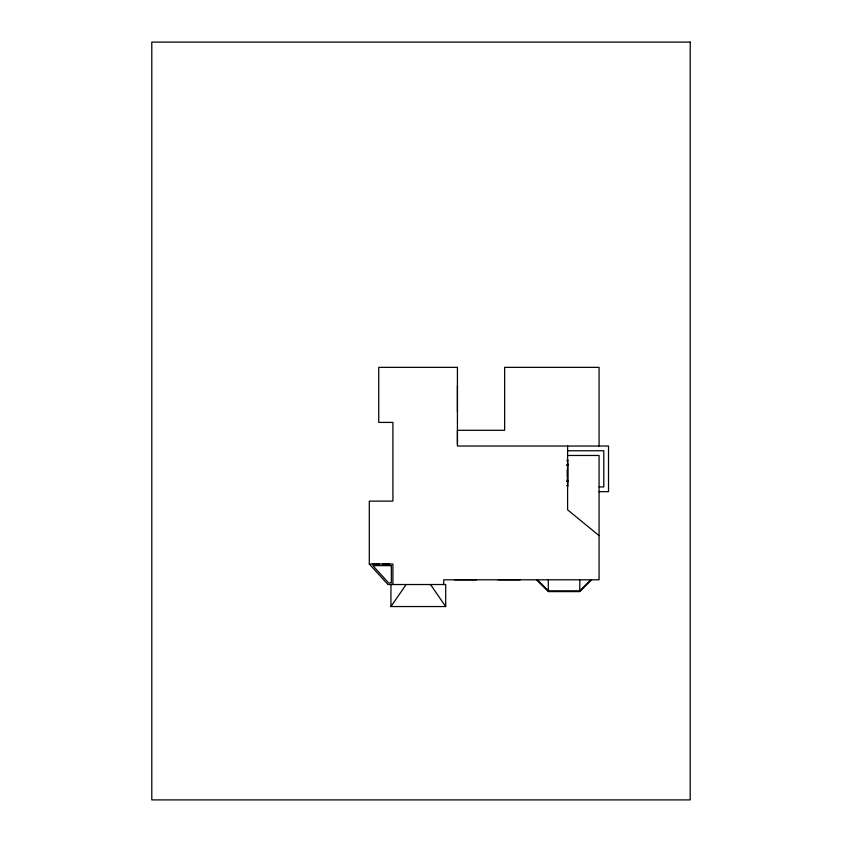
<?xml version="1.0" encoding="UTF-8"?>
<svg xmlns="http://www.w3.org/2000/svg" width="842" height="842" viewBox="0 0 842 842"><rect width="100%" height="100%" fill="white"/><g stroke="black" fill="none" stroke-linecap="round" stroke-linejoin="round"><path stroke-width="1.26" d="M599.072 491.675L608.524 491.675L608.524 446.028L457.427 446.028L457.427 367.344L378.742 367.344L378.742 422.421L392.909 422.421L392.909 501.116L369.301 501.116L369.301 564.066L387.973 584.527L445.702 584.527L445.702 606.545L390.941 606.545L406.128 584.527M537.291 579.801L548.31 590.821L579.791 590.821L590.8 579.801M591.589 579.801L579.791 591.61L548.31 591.61L536.512 579.801M457.427 385.752L457.427 411.875M457.427 430.294L504.642 430.294L504.642 367.344L599.072 367.344L599.072 446.028M457.427 430.609L457.427 444.144M567.603 450.754L603.798 450.754L603.798 486.95L599.072 486.95M567.603 455.469L599.072 455.469L599.072 579.801L443.734 579.801L443.734 584.527M567.603 459.279L567.603 486.971M566.813 460.532L567.918 460.532M567.603 462.384L567.603 483.866M566.813 464.942L567.918 464.942M566.813 465.258L567.918 465.258M566.813 480.993L567.918 480.993M566.813 481.308L567.918 481.308M566.813 485.718L567.918 485.718M369.301 564.066L392.909 564.066L392.909 584.527M599.072 535.628L567.603 509.82L567.603 446.028M430.515 584.527L445.702 606.545M579.791 579.801L579.791 590.821M567.287 469.352L567.287 476.898M567.287 478.982L567.287 479.898M548.31 579.801L548.31 590.821M520.188 579.801L498.159 579.801M476.572 579.801L454.533 579.801M390.941 584.527L390.941 606.545M389.762 564.066L382.678 564.066M388.972 564.382L388.972 563.751L383.457 563.751L383.457 564.382M379.531 564.066L372.448 564.066M378.742 564.382L378.742 563.751L373.227 563.751L373.227 564.382M690.208 42.1L151.792 42.1L151.792 799.9L690.208 799.9L690.208 42.1M391.33 565.645L372.869 565.645L388.667 582.948L391.33 582.948L391.33 565.645"/></g></svg>
